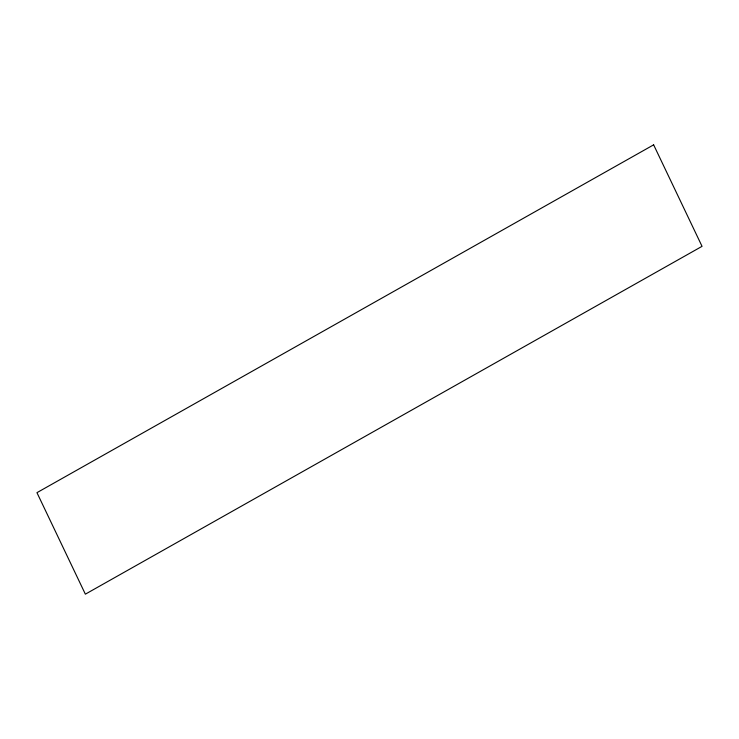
<?xml version="1.0" encoding="UTF-8"?>
<svg xmlns="http://www.w3.org/2000/svg" width="739" height="739" viewBox="0 0 739 739"><rect width="100%" height="100%" fill="white"/><g stroke="black" fill="none" stroke-linecap="round" stroke-linejoin="round"><path stroke-width="1.11" d="M653.636 144.835L36.95 492.664L85.364 594.165L702.05 246.336L653.636 144.835"/></g></svg>
